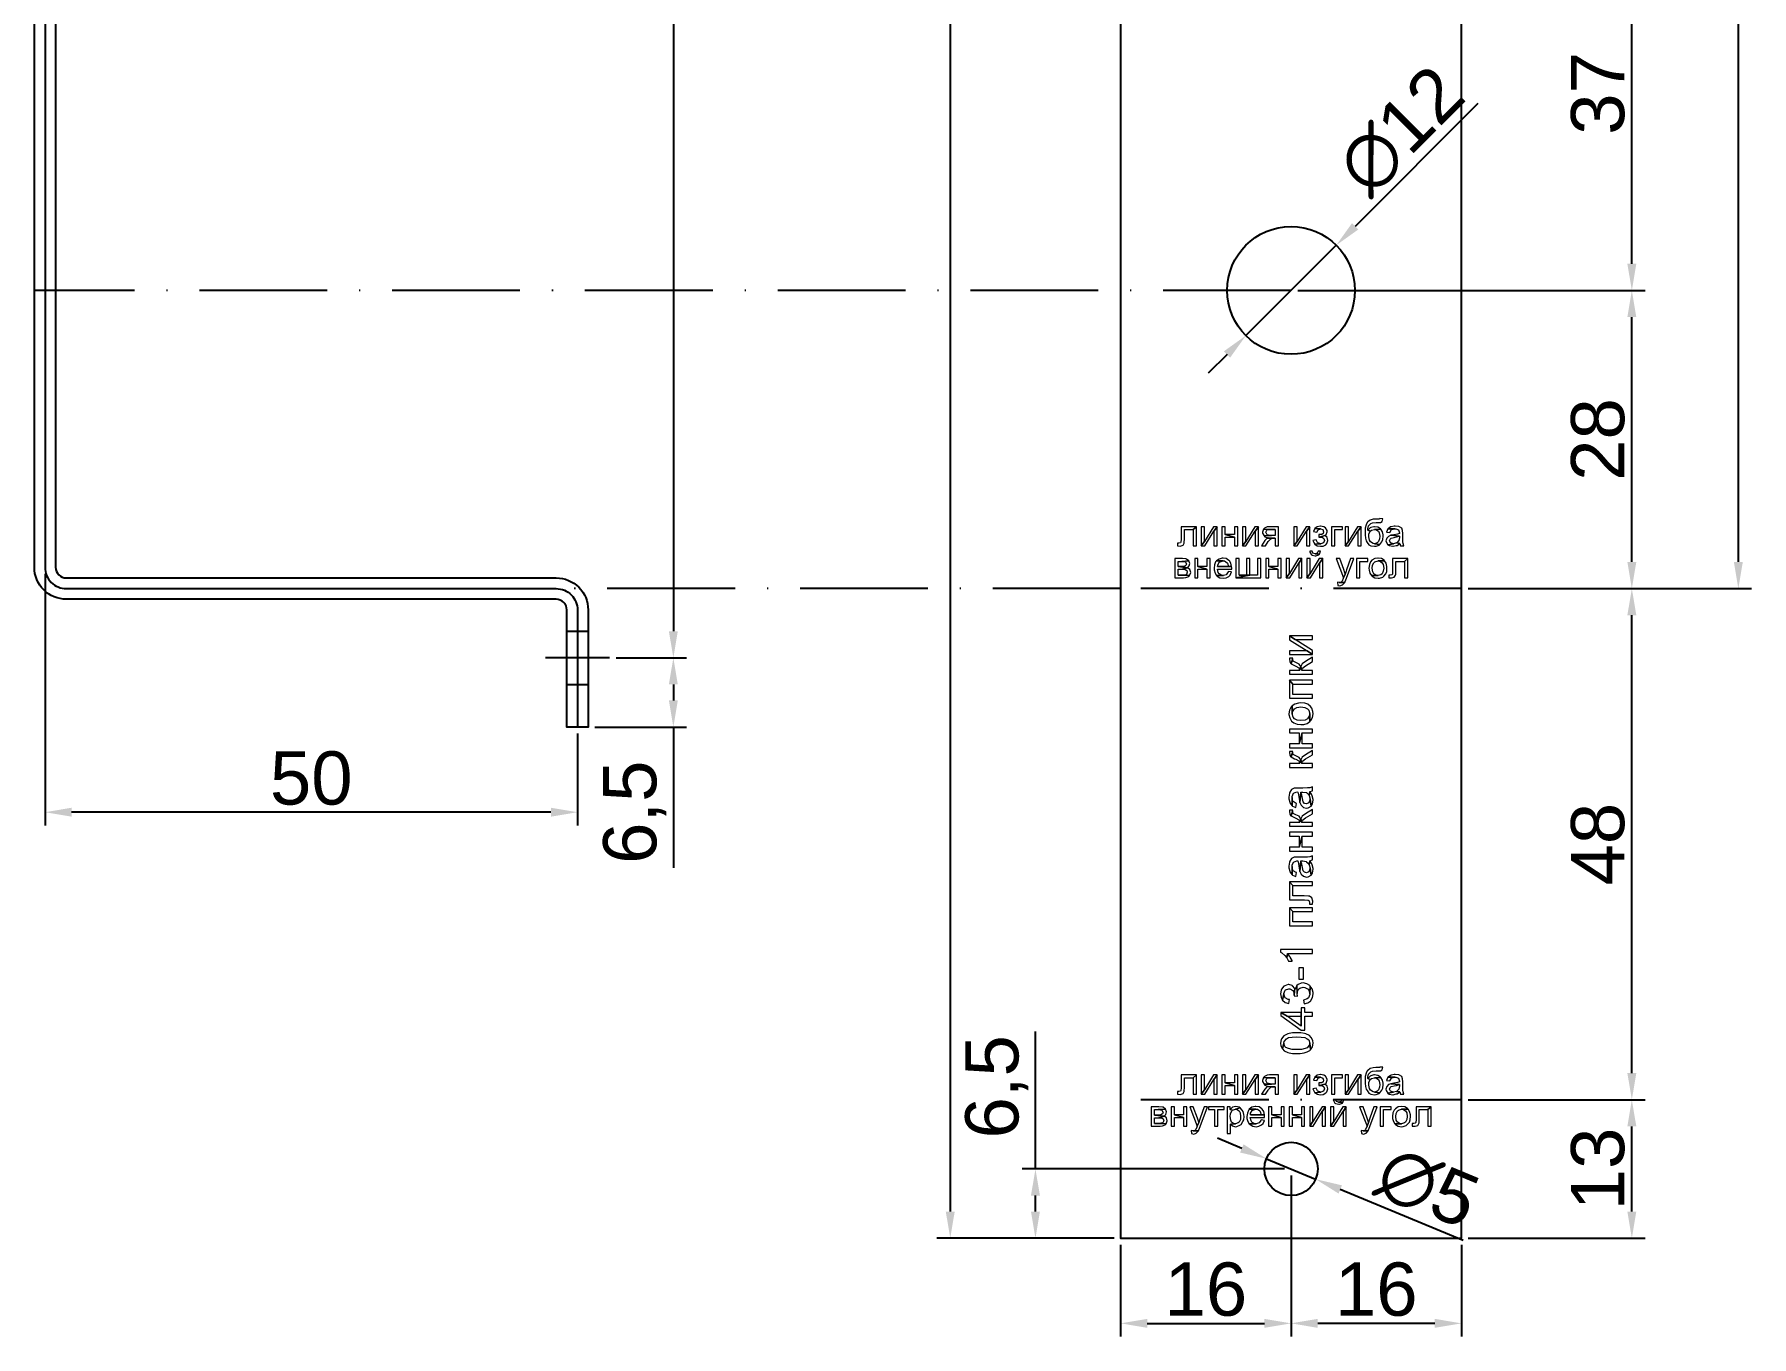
# Model space of a CAD drawing. Header units: millimetres. Extents: x -62 to 109, y -19 to 301.
# Drawn here: x -52 to 109.3, y -19.2 to 103 of the extents above; entities that cross this region are included whole.
import ezdxf

# ---------------------------------------------------------------- set-up
doc = ezdxf.new("R2010")
doc.units = ezdxf.units.MM
doc.linetypes.add('ACAD_ISO10W100', pattern=[18, 12, -3, 0, -3])
for name, color, linetype in [('Dimension', 5, 'Continuous'), ('Drawing', 30, 'Continuous'), ('Proection', 190, 'Continuous')]:
    doc.layers.add(name, color=color, linetype=linetype)
doc.styles.get("Standard").update_dxf_attribs({"font": 'arial.ttf'})
doc.dimstyles.new('ISO-25', dxfattribs={"dimtxt": 2.5, "dimasz": 2.5, "dimexe": 1.25, "dimexo": 0.625, "dimtad": 1, "dimtxsty": 'Standard', "dimcen": 2.5, "dimadec": 0, "dimazin": 0, "dimtfac": 1, "dimtmove": 0, "dimatfit": 3, "dimfxl": 1, "dimarcsym": 0})

# ---------------------------------------------------------------- blocks, each defined once
blk = doc.blocks.new('*D2')
at = {"layer": 'Dimension', "color": 0, "lineweight": -2, "transparency": 16777216}
for p, q in [((82.63, 3), (99.25, 3)), ((98, -7.5), (98, 0.5)), ((82.63, -10), (99.25, -10))]:
    blk.add_line(p, q, dxfattribs=at)
at = {"layer": 'Dimension', "color": 0, "transparency": 16777216}
for points in [[(97.58, 0.5), (98.42, 0.5), (98, 3)], [(97.58, -7.5), (98.42, -7.5), (98, -10)]]:
    blk.add_solid(points, dxfattribs=at)
at = {"layer": 'Dimension', "color": 0, "transparency": 16777216, "insert": (94.82, -3.5), "char_height": 5, "attachment_point": 5, "rotation": 90}
blk.add_mtext('13', dxfattribs=at)
blk = doc.blocks.new('*D3')
at = {"layer": 'Dimension', "color": 0, "lineweight": -2, "transparency": 16777216}
for p, q in [((82.63, 51), (99.25, 51)), ((98, 5.5), (98, 48.5)), ((82.63, 3), (99.25, 3))]:
    blk.add_line(p, q, dxfattribs=at)
at = {"layer": 'Dimension', "color": 0, "transparency": 16777216}
for points in [[(97.58, 48.5), (98.42, 48.5), (98, 51)], [(97.58, 5.5), (98.42, 5.5), (98, 3)]]:
    blk.add_solid(points, dxfattribs=at)
at = {"layer": 'Dimension', "color": 0, "transparency": 16777216, "insert": (94.82, 27), "char_height": 5, "attachment_point": 5, "rotation": 90}
blk.add_mtext('48', dxfattribs=at)
blk = doc.blocks.new('*D4')
at = {"layer": 'Dimension', "color": 0, "lineweight": -2, "transparency": 16777216}
for p, q in [((66, -4.12), (66, -19.25)), ((82, -10.62), (82, -19.25)), ((79.5, -18), (68.5, -18))]:
    blk.add_line(p, q, dxfattribs=at)
at = {"layer": 'Dimension', "color": 0, "transparency": 16777216}
for points in [[(68.5, -17.58), (68.5, -18.42), (66, -18)], [(79.5, -17.58), (79.5, -18.42), (82, -18)]]:
    blk.add_solid(points, dxfattribs=at)
at = {"layer": 'Dimension', "color": 0, "transparency": 16777216, "insert": (74, -14.82), "char_height": 5, "attachment_point": 5}
blk.add_mtext('16', dxfattribs=at)
blk = doc.blocks.new('*D5')
at = {"layer": 'Dimension', "color": 0, "lineweight": -2, "transparency": 16777216}
for p, q in [((42, -3.5), (42, 9.42)), ((65.38, -3.5), (40.75, -3.5)), ((42, -7.5), (42, -6)), ((49.38, -10), (40.75, -10))]:
    blk.add_line(p, q, dxfattribs=at)
at = {"layer": 'Dimension', "color": 0, "transparency": 16777216}
for points in [[(41.58, -6), (42.42, -6), (42, -3.5)], [(41.58, -7.5), (42.42, -7.5), (42, -10)]]:
    blk.add_solid(points, dxfattribs=at)
at = {"layer": 'Dimension', "color": 0, "transparency": 16777216, "insert": (38.37, 4.21), "char_height": 5, "attachment_point": 5, "rotation": 90}
blk.add_mtext('6,5', dxfattribs=at)
blk = doc.blocks.new('*D8')
at = {"layer": 'Dimension', "color": 0, "lineweight": -2, "transparency": 16777216}
for p, q in [((66.63, 79), (99.25, 79)), ((98, 53.5), (98, 76.5)), ((82.63, 51), (99.25, 51))]:
    blk.add_line(p, q, dxfattribs=at)
at = {"layer": 'Dimension', "color": 0, "transparency": 16777216}
for points in [[(97.58, 76.5), (98.42, 76.5), (98, 79)], [(97.58, 53.5), (98.42, 53.5), (98, 51)]]:
    blk.add_solid(points, dxfattribs=at)
at = {"layer": 'Dimension', "color": 0, "transparency": 16777216, "insert": (94.82, 65), "char_height": 5, "attachment_point": 5, "rotation": 90}
blk.add_mtext('28', dxfattribs=at)
blk = doc.blocks.new('*D9')
at = {"layer": 'Dimension', "color": 0, "lineweight": -2, "transparency": 16777216}
for p, q in [((66.63, 116), (99.25, 116)), ((98, 81.5), (98, 113.5)), ((66.63, 79), (99.25, 79))]:
    blk.add_line(p, q, dxfattribs=at)
at = {"layer": 'Dimension', "color": 0, "transparency": 16777216}
for points in [[(97.58, 113.5), (98.42, 113.5), (98, 116)], [(97.58, 81.5), (98.42, 81.5), (98, 79)]]:
    blk.add_solid(points, dxfattribs=at)
at = {"layer": 'Dimension', "color": 0, "transparency": 16777216, "insert": (94.82, 97.5), "char_height": 5, "attachment_point": 5, "rotation": 90}
blk.add_mtext('37', dxfattribs=at)
blk = doc.blocks.new('*D13')
at = {"layer": 'Dimension', "color": 0, "lineweight": -2, "transparency": 16777216}
for p, q in [((50, -10.62), (50, -19.25)), ((66, -10.62), (66, -19.25)), ((52.5, -18), (63.5, -18))]:
    blk.add_line(p, q, dxfattribs=at)
at = {"layer": 'Dimension', "color": 0, "transparency": 16777216}
for points in [[(52.5, -17.58), (52.5, -18.42), (50, -18)], [(63.5, -17.58), (63.5, -18.42), (66, -18)]]:
    blk.add_solid(points, dxfattribs=at)
at = {"layer": 'Dimension', "color": 0, "transparency": 16777216, "insert": (58, -14.82), "char_height": 5, "attachment_point": 5}
blk.add_mtext('16', dxfattribs=at)
blk = doc.blocks.new('*D18')
at = {"layer": 'Dimension', "color": 0, "lineweight": -2, "transparency": 16777216}
for p, q in [((83.54, 96.54), (72.01, 85.01)), ((61.76, 74.76), (70.24, 83.24)), ((59.99, 72.99), (58.22, 71.22))]:
    blk.add_line(p, q, dxfattribs=at)
at = {"layer": 'Dimension', "color": 0, "transparency": 16777216}
for points in [[(71.72, 85.31), (72.31, 84.72), (70.24, 83.24)], [(59.69, 73.28), (60.28, 72.69), (61.76, 74.76)]]:
    blk.add_solid(points, dxfattribs=at)
at = {"layer": 'Dimension', "color": 0, "transparency": 16777216, "insert": (76.31, 94), "char_height": 5, "attachment_point": 5, "rotation": 45}
blk.add_mtext('∅12', dxfattribs=at)
blk = doc.blocks.new('*D21')
at = {"layer": 'Dimension', "color": 0, "lineweight": -2, "transparency": 16777216}
for p, q in [((49.38, 279), (32.75, 279)), ((34, 276.5), (34, -7.5)), ((49.38, -10), (32.75, -10))]:
    blk.add_line(p, q, dxfattribs=at)
at = {"layer": 'Dimension', "color": 0, "transparency": 16777216}
for points in [[(33.58, 276.5), (34.42, 276.5), (34, 279)], [(33.58, -7.5), (34.42, -7.5), (34, -10)]]:
    blk.add_solid(points, dxfattribs=at)
at = {"layer": 'Dimension', "color": 0, "transparency": 16777216, "insert": (30.82, 134.5), "char_height": 5, "attachment_point": 5, "rotation": 90}
blk.add_mtext('289', dxfattribs=at)
blk = doc.blocks.new('*D25')
at = {"layer": 'Dimension', "color": 0, "lineweight": -2, "transparency": 16777216}
for p, q in [((61.38, -1.58), (59.08, -0.62)), ((63.69, -2.54), (68.31, -4.46)), ((82.16, -10.23), (70.62, -5.42))]:
    blk.add_line(p, q, dxfattribs=at)
at = {"layer": 'Dimension', "color": 0, "transparency": 16777216}
for points in [[(61.54, -1.19), (61.22, -1.96), (63.69, -2.54)], [(70.78, -5.04), (70.46, -5.81), (68.31, -4.46)]]:
    blk.add_solid(points, dxfattribs=at)
at = {"layer": 'Dimension', "color": 0, "transparency": 16777216, "insert": (78.82, -5.25), "char_height": 5, "attachment_point": 5, "rotation": 337.3801}
blk.add_mtext('∅5', dxfattribs=at)
blk = doc.blocks.new('*D30')
at = {"layer": 'Dimension', "color": 0, "lineweight": -2, "transparency": 16777216}
for p, q in [((2.63, 224.5), (9.25, 224.5)), ((8, 222), (8, 47)), ((2.63, 44.5), (9.25, 44.5))]:
    blk.add_line(p, q, dxfattribs=at)
at = {"layer": 'Dimension', "color": 0, "transparency": 16777216}
for points in [[(7.58, 222), (8.42, 222), (8, 224.5)], [(7.58, 47), (8.42, 47), (8, 44.5)]]:
    blk.add_solid(points, dxfattribs=at)
at = {"layer": 'Dimension', "color": 0, "transparency": 16777216, "insert": (4.82, 134.5), "char_height": 5, "attachment_point": 5, "rotation": 90}
blk.add_mtext('180', dxfattribs=at)
blk = doc.blocks.new('*D33')
at = {"layer": 'Dimension', "color": 0, "lineweight": -2, "transparency": 16777216}
for p, q in [((2.63, 44.5), (9.25, 44.5)), ((8, 42), (8, 40.5)), ((0.63, 38), (9.25, 38)), ((8, 38), (8, 24.79))]:
    blk.add_line(p, q, dxfattribs=at)
at = {"layer": 'Dimension', "color": 0, "transparency": 16777216}
for points in [[(7.58, 42), (8.42, 42), (8, 44.5)], [(7.58, 40.5), (8.42, 40.5), (8, 38)]]:
    blk.add_solid(points, dxfattribs=at)
at = {"layer": 'Dimension', "color": 0, "transparency": 16777216, "insert": (4.37, 30), "char_height": 5, "attachment_point": 5, "rotation": 90}
blk.add_mtext('6,5', dxfattribs=at)
blk = doc.blocks.new('*D34')
at = {"layer": 'Dimension', "color": 0, "lineweight": -2, "transparency": 16777216}
for p, q in [((-51, 52.38), (-51, 28.75)), ((-1, 37.38), (-1, 28.75)), ((-3.5, 30), (-48.5, 30))]:
    blk.add_line(p, q, dxfattribs=at)
at = {"layer": 'Dimension', "color": 0, "transparency": 16777216}
for points in [[(-48.5, 30.42), (-48.5, 29.58), (-51, 30)], [(-3.5, 30.42), (-3.5, 29.58), (-1, 30)]]:
    blk.add_solid(points, dxfattribs=at)
at = {"layer": 'Dimension', "color": 0, "transparency": 16777216, "insert": (-26, 33.18), "char_height": 5, "attachment_point": 5}
blk.add_mtext('50', dxfattribs=at)
blk = doc.blocks.new('*D35')
at = {"layer": 'Dimension', "color": 0, "lineweight": -2, "transparency": 16777216}
for p, q in [((82.63, 218), (109.25, 218)), ((108, 53.5), (108, 215.5)), ((82.63, 51), (109.25, 51))]:
    blk.add_line(p, q, dxfattribs=at)
at = {"layer": 'Dimension', "color": 0, "transparency": 16777216}
for points in [[(107.58, 215.5), (108.42, 215.5), (108, 218)], [(107.58, 53.5), (108.42, 53.5), (108, 51)]]:
    blk.add_solid(points, dxfattribs=at)
at = {"layer": 'Dimension', "color": 0, "transparency": 16777216, "insert": (104.82, 134.5), "char_height": 5, "attachment_point": 5, "rotation": 90}
blk.add_mtext('167', dxfattribs=at)

msp = doc.modelspace()

# ---------------------------------------------------------------- linework, layer by layer
msp.add_lwpolyline([(68, 279), (50, 279), (50, -10), (82, -10), (82, 264)])
for centre, radius in [((66, 79), 6), ((66, -3.5), 2.5)]:
    msp.add_circle(centre, radius)
at = {"layer": 'Dimension', "linetype": 'ACAD_ISO10W100'}
for p, q in [((66, 79), (-52, 79)), ((50, 51), (-3, 51)), ((2, 44.5), (-4, 44.5))]:
    msp.add_line(p, q, dxfattribs=at)
at = {"layer": 'Dimension'}
for p, q in [((-2, 47), (0, 47)), ((-2, 42), (0, 42))]:
    msp.add_line(p, q, dxfattribs=at)
at = {"layer": 'Drawing', "linetype": 'ACAD_ISO10W100'}
for p, q in [((82, 51), (50, 51)), ((82, 3), (50, 3))]:
    msp.add_line(p, q, dxfattribs=at)
at = {"layer": 'Drawing', "color": 30, "lineweight": 0}
for points in [[(57.115, 56.815), (55.679, 56.815), (55.679, 55.633), (55.661, 55.36), (55.606, 55.288), (55.479, 55.269), (55.352, 55.269), (55.352, 55.015), (55.588, 54.997), (55.861, 55.069), (55.97, 55.251), (55.97, 55.324), (55.988, 55.669), (55.988, 56.56), (56.806, 56.56)], [(57.115, 56.815), (56.806, 56.56), (56.806, 55.015), (57.115, 55.015)], [(57.879, 56.815), (57.57, 56.815), (57.57, 55.015), (57.879, 55.433)], [(59.061, 56.815), (58.733, 56.815), (57.879, 55.433), (57.57, 55.015), (57.897, 55.015), (58.752, 56.378)], [(59.061, 56.815), (58.752, 56.378), (58.752, 55.015), (59.061, 55.015)], [(59.824, 56.815), (59.515, 56.815), (59.515, 55.015), (59.824, 55.015), (59.824, 55.815), (60.679, 55.815), (59.824, 56.069)], [(60.988, 56.815), (60.679, 56.815), (60.679, 56.069), (59.824, 56.069), (60.679, 55.815), (60.679, 55.015), (60.988, 55.015)], [(61.752, 56.815), (61.443, 56.815), (61.443, 55.015), (61.752, 55.433)], [(62.933, 56.815), (62.606, 56.815), (61.752, 55.433), (61.443, 55.015), (61.77, 55.015), (62.624, 56.378)], [(62.933, 56.815), (62.624, 56.378), (62.624, 55.015), (62.933, 55.015)], [(63.424, 56.578), (63.333, 56.288), (63.333, 56.215), (63.461, 55.942), (64.17, 55.978), (64.024, 55.978), (63.77, 56.051), (63.643, 56.288), (63.733, 56.488), (63.77, 56.506), (64.079, 56.56), (64.515, 56.56)], [(64.824, 56.815), (63.988, 56.815), (63.752, 56.797), (63.497, 56.669), (63.424, 56.578), (64.515, 56.56), (64.515, 55.978), (64.17, 55.978), (63.461, 55.942), (63.552, 55.851), (63.843, 55.76), (63.77, 55.724), (64.515, 55.724), (64.515, 55.015), (64.824, 55.015)], [(66.57, 56.815), (66.261, 56.815), (66.261, 55.015), (66.57, 55.433)], [(67.752, 56.815), (67.406, 56.815), (66.57, 55.433), (66.261, 55.015), (66.588, 55.015), (67.443, 56.378)], [(67.752, 56.815), (67.443, 56.378), (67.443, 55.015), (67.752, 55.015)], [(68.243, 56.633), (68.115, 56.36), (68.406, 56.306), (68.533, 56.506), (68.77, 56.615)], [(68.77, 56.869), (68.733, 56.869), (68.443, 56.797), (68.243, 56.633), (68.77, 56.615), (68.988, 56.542), (69.061, 56.342), (69.006, 56.16), (68.879, 56.088), (68.606, 56.069), (68.606, 55.833), (68.679, 55.833), (69.17, 55.978), (69.297, 56.069), (69.388, 56.324), (69.388, 56.451), (69.224, 56.706), (69.079, 56.797)], [(70.843, 56.815), (69.806, 56.815), (69.806, 55.015), (70.115, 55.015), (70.115, 56.56), (70.843, 56.56)], [(71.388, 56.815), (71.079, 56.815), (71.079, 55.015), (71.388, 55.433)], [(72.57, 56.815), (72.243, 56.815), (71.388, 55.433), (71.079, 55.015), (71.406, 55.015), (72.261, 56.378)], [(72.57, 56.815), (72.261, 56.378), (72.261, 55.015), (72.57, 55.015)], [(74.352, 57.578), (74.297, 57.524), (74.279, 57.524), (73.952, 57.506), (73.715, 57.506), (73.424, 57.415), (73.206, 57.269), (73.152, 57.215), (73.043, 56.997), (72.97, 56.688), (72.952, 56.306), (72.952, 56.051), (72.988, 55.724), (73.043, 55.488), (73.134, 55.342), (73.315, 55.124), (73.497, 55.015), (73.824, 54.978), (73.988, 54.978), (74.261, 55.088), (74.352, 55.142), (73.824, 55.215), (73.697, 55.233), (73.461, 55.378), (73.352, 55.542), (73.297, 55.869), (73.315, 56.124), (73.443, 56.378), (73.224, 56.488), (73.224, 56.615), (73.279, 56.888), (73.279, 56.906), (73.479, 57.124), (73.643, 57.178), (74.006, 57.197), (74.097, 57.197), (74.388, 57.215), (74.552, 57.306), (74.624, 57.56)], [(73.843, 56.815), (73.788, 56.815), (73.479, 56.742), (73.424, 56.706), (73.224, 56.488), (73.443, 56.378), (73.552, 56.488), (73.824, 56.56), (74.424, 56.578), (74.388, 56.615), (74.134, 56.778)], [(74.424, 56.578), (73.824, 56.56), (73.97, 56.56), (74.206, 56.397), (74.279, 56.233), (74.334, 55.924), (74.315, 55.669), (74.206, 55.415), (74.097, 55.306), (73.824, 55.215), (74.352, 55.142), (74.534, 55.397), (74.624, 55.597), (74.661, 55.924), (74.661, 56.033), (74.588, 56.342)], [(75.115, 56.615), (75.097, 56.597), (74.97, 56.306), (75.279, 56.269), (75.279, 56.269), (75.424, 56.542), (75.443, 56.542), (75.752, 56.615)], [(75.788, 56.869), (75.679, 56.851), (75.388, 56.797), (75.352, 56.797), (75.115, 56.615), (75.752, 56.615), (75.824, 56.615), (76.097, 56.506), (76.188, 56.233), (76.188, 56.16), (75.988, 56.106), (75.643, 56.051), (75.37, 56.015), (76.188, 55.924), (76.188, 55.815), (76.188, 55.797), (76.134, 55.506), (75.934, 55.288), (75.915, 55.288), (76.206, 55.233), (76.279, 55.015), (76.588, 55.015), (76.515, 55.233), (76.497, 55.378), (76.497, 55.778), (76.497, 56.178), (76.479, 56.469), (76.388, 56.669), (76.17, 56.815), (76.115, 56.833)], [(63.77, 55.724), (63.552, 55.506), (63.224, 55.015), (63.606, 55.015), (63.861, 55.415), (63.897, 55.469), (64.097, 55.669), (64.333, 55.724), (64.515, 55.724)], [(68.352, 55.578), (68.061, 55.524), (68.097, 55.378), (68.243, 55.16), (68.788, 55.215), (68.515, 55.306), (68.497, 55.324)], [(69.17, 55.978), (68.679, 55.833), (68.933, 55.815), (69.079, 55.706), (69.152, 55.524), (69.043, 55.306), (68.788, 55.215), (68.243, 55.16), (68.461, 55.015), (68.77, 54.978), (69.024, 54.997), (69.279, 55.124), (69.37, 55.233), (69.443, 55.524), (69.388, 55.797)], [(75.37, 56.015), (75.152, 55.906), (74.988, 55.742), (74.915, 55.488), (74.934, 55.378), (75.079, 55.124), (75.624, 55.215), (75.352, 55.288), (75.243, 55.506), (75.297, 55.651), (75.406, 55.742), (75.679, 55.797), (75.915, 55.851), (76.188, 55.924)], [(75.915, 55.288), (75.624, 55.215), (75.079, 55.124), (75.224, 55.033), (75.552, 54.978), (75.588, 54.978), (75.879, 55.033), (75.952, 55.051), (76.206, 55.233)], [(55.806, 53.815), (55.097, 53.815), (55.097, 52.015), (55.915, 52.015), (56.133, 52.033), (56.388, 52.142), (56.479, 52.233), (55.406, 52.269), (55.406, 52.815), (55.77, 52.815), (56.279, 52.96), (55.406, 53.069), (55.406, 53.56), (55.733, 53.56), (56.406, 53.615), (56.188, 53.778), (56.133, 53.797)], [(56.406, 53.615), (55.733, 53.56), (55.806, 53.56), (56.079, 53.506), (56.188, 53.306), (56.133, 53.16), (56.006, 53.088), (55.733, 53.069), (55.406, 53.069), (56.279, 52.96), (56.443, 53.124), (56.497, 53.342)], [(57.261, 53.815), (56.952, 53.815), (56.952, 52.015), (57.261, 52.015), (57.261, 52.815), (58.097, 52.815), (57.261, 53.069)], [(58.406, 53.815), (58.097, 53.815), (58.097, 53.069), (57.261, 53.069), (58.097, 52.815), (58.097, 52.015), (58.406, 52.015)], [(59.006, 53.615), (58.915, 53.506), (58.806, 53.233), (58.77, 52.906), (58.788, 52.76), (58.861, 52.451), (59.006, 52.215), (59.643, 52.215), (59.515, 52.233), (59.261, 52.378), (59.17, 52.524), (59.097, 52.833), (60.443, 52.833), (60.443, 52.924), (60.424, 53.088), (59.097, 53.088), (59.115, 53.215), (59.261, 53.469), (59.333, 53.524), (59.624, 53.615)], [(59.624, 53.869), (59.533, 53.869), (59.243, 53.778), (59.006, 53.615), (59.624, 53.615), (59.752, 53.597), (60.006, 53.433), (60.024, 53.397), (60.115, 53.088), (59.097, 53.088), (60.424, 53.088), (60.352, 53.378), (60.206, 53.615), (60.17, 53.651), (59.915, 53.815)], [(61.133, 53.815), (60.824, 53.815), (60.824, 52.015), (62.133, 52.269), (61.133, 52.269)], [(63.152, 53.815), (62.843, 53.815), (62.843, 52.269), (62.133, 52.269), (60.824, 52.015), (63.152, 52.015)], [(62.133, 53.815), (61.824, 53.815), (61.824, 52.269), (61.133, 52.269), (62.133, 52.269)], [(63.915, 53.815), (63.624, 53.815), (63.624, 52.015), (63.915, 52.015), (63.915, 52.815), (64.77, 52.815), (63.915, 53.069)], [(65.079, 53.815), (64.77, 53.815), (64.77, 53.069), (63.915, 53.069), (64.77, 52.815), (64.77, 52.015), (65.079, 52.015)], [(65.843, 53.815), (65.552, 53.815), (65.552, 52.015), (65.843, 52.433)], [(67.024, 53.815), (66.697, 53.815), (65.843, 52.433), (65.552, 52.015), (65.879, 52.015), (66.733, 53.378)], [(67.024, 53.815), (66.733, 53.378), (66.733, 52.015), (67.024, 52.015)], [(68.988, 53.815), (68.643, 53.815), (67.806, 52.433), (67.497, 52.015), (67.824, 52.015), (68.679, 53.378)], [(67.806, 53.815), (67.497, 53.815), (67.497, 52.015), (67.806, 52.433)], [(67.97, 54.506), (67.77, 54.506), (67.77, 54.433), (67.915, 54.178), (67.97, 54.142), (68.261, 54.069), (68.333, 54.069), (68.606, 54.178), (68.661, 54.233), (68.261, 54.269), (68.061, 54.342)], [(68.77, 54.506), (68.552, 54.506), (68.461, 54.342), (68.261, 54.269), (68.661, 54.233)], [(68.988, 53.815), (68.679, 53.378), (68.679, 52.015), (68.988, 52.015)], [(70.57, 53.815), (70.243, 53.815), (70.934, 52.015), (71.079, 52.36), (71.043, 52.488), (70.952, 52.778)], [(71.897, 53.815), (71.588, 53.815), (71.206, 52.76), (71.17, 52.651), (71.079, 52.36), (70.934, 52.015), (70.897, 51.942), (70.806, 51.706), (70.697, 51.615), (70.534, 51.578), (71.043, 51.578), (71.079, 51.651), (71.206, 51.978)], [(73.206, 53.815), (72.152, 53.815), (72.152, 52.015), (72.461, 52.015), (72.461, 53.56), (73.206, 53.56)], [(74.17, 53.869), (74.152, 53.869), (73.861, 53.815), (73.588, 53.669), (73.461, 53.524), (73.352, 53.251), (73.315, 52.924), (73.334, 52.742), (73.406, 52.451), (73.552, 52.215), (74.17, 52.215), (74.043, 52.233), (73.788, 52.397), (73.679, 52.578), (73.624, 52.924), (73.661, 53.197), (73.788, 53.433), (73.879, 53.524), (74.17, 53.615), (74.77, 53.615), (74.734, 53.669), (74.479, 53.815)], [(74.77, 53.615), (74.17, 53.615), (74.297, 53.597), (74.552, 53.433), (74.643, 53.251), (74.697, 52.924), (74.661, 52.633), (74.552, 52.397), (74.443, 52.306), (74.17, 52.215), (73.552, 52.215), (73.606, 52.16), (73.861, 52.015), (74.17, 51.978), (74.315, 51.978), (74.606, 52.088), (74.715, 52.16), (74.915, 52.397), (74.988, 52.597), (75.006, 52.942), (75.006, 53.088), (74.934, 53.378)], [(76.952, 53.815), (75.515, 53.815), (75.515, 52.633), (75.515, 52.36), (75.461, 52.288), (75.315, 52.269), (75.188, 52.269), (75.188, 52.015), (75.424, 51.997), (75.697, 52.069), (75.806, 52.251), (75.824, 52.324), (75.824, 52.669), (75.824, 53.56), (76.643, 53.56)], [(76.952, 53.815), (76.643, 53.56), (76.643, 52.015), (76.952, 52.015)], [(56.279, 52.96), (55.77, 52.815), (56.061, 52.797), (56.206, 52.688), (56.261, 52.542), (56.17, 52.324), (56.133, 52.306), (55.806, 52.269), (55.406, 52.269), (56.479, 52.233), (56.588, 52.524), (56.497, 52.797)], [(60.115, 52.597), (60.097, 52.56), (59.915, 52.306), (59.643, 52.215), (59.006, 52.215), (59.061, 52.16), (59.315, 52.015), (59.643, 51.978), (59.897, 51.997), (60.152, 52.124), (60.297, 52.269), (60.424, 52.56)], [(70.37, 51.597), (70.406, 51.306), (70.588, 51.269), (70.843, 51.342), (71.043, 51.578), (70.534, 51.578)], [(65.857, 46.578), (65.857, 46.178), (67.513, 45.157), (68.024, 44.798), (68.024, 45.198), (66.381, 46.219)], [(65.857, 46.578), (66.381, 46.219), (68.024, 46.219), (68.024, 46.578)], [(65.857, 45.157), (65.857, 44.798), (68.024, 44.798), (67.513, 45.157)], [(65.857, 44.467), (65.857, 44.398), (65.885, 44.108), (65.995, 43.956), (66.009, 43.942), (66.147, 44.37), (66.161, 44.467)], [(65.857, 43.321), (65.857, 42.962), (68.024, 42.962), (68.024, 43.321), (67.016, 43.321), (66.906, 43.68), (66.795, 43.321)], [(66.009, 43.942), (66.326, 43.777), (66.45, 43.721), (66.726, 43.57), (66.795, 43.321), (66.906, 43.68), (66.754, 43.901), (66.464, 44.053), (66.202, 44.177), (66.147, 44.37)], [(66.906, 43.68), (67.016, 43.321), (67.085, 43.542), (67.347, 43.749), (68.024, 44.149), (68.024, 44.549), (67.347, 44.149), (67.058, 43.928)], [(65.857, 42.41), (65.857, 40.699), (68.024, 40.699), (68.024, 41.058), (66.161, 41.058), (66.161, 42.038)], [(65.857, 42.41), (66.161, 42.038), (68.024, 42.038), (68.024, 42.41)], [(65.802, 39.25), (65.802, 39.181), (65.871, 38.85), (66.036, 38.56), (66.257, 38.381), (66.561, 38.27), (66.933, 38.229), (67.196, 38.243), (67.527, 38.339), (67.775, 38.505), (67.775, 39.25), (67.748, 39.071), (67.554, 38.781), (67.32, 38.657), (66.933, 38.602), (66.588, 38.643), (66.312, 38.781), (66.202, 38.919), (66.105, 39.25), (66.092, 39.982), (66.009, 39.885), (65.857, 39.595)], [(66.092, 39.982), (66.105, 39.25), (66.133, 39.416), (66.312, 39.706), (66.547, 39.83), (66.92, 39.885), (67.292, 39.844), (67.554, 39.706), (67.679, 39.568), (67.775, 39.25), (67.775, 38.505), (67.872, 38.602), (68.024, 38.891), (68.079, 39.25), (68.051, 39.443), (67.941, 39.775), (67.83, 39.926), (67.568, 40.133), (67.292, 40.23), (66.906, 40.258), (66.685, 40.244), (66.354, 40.161)], [(65.857, 37.801), (65.857, 37.442), (66.754, 37.442), (66.754, 36.421), (67.058, 37.442), (68.024, 37.442), (68.024, 37.801)], [(65.857, 36.421), (65.857, 36.049), (68.024, 36.049), (68.024, 36.421), (67.058, 36.421), (67.058, 37.442), (66.754, 36.421)], [(65.857, 35.717), (65.857, 35.648), (65.885, 35.372), (65.995, 35.207), (66.009, 35.193), (66.147, 35.621), (66.161, 35.717)], [(66.009, 35.193), (66.326, 35.027), (66.45, 34.972), (66.726, 34.834), (66.795, 34.586), (66.906, 34.931), (66.754, 35.152), (66.464, 35.303), (66.202, 35.428), (66.147, 35.621)], [(66.906, 34.931), (67.016, 34.586), (67.085, 34.793), (67.347, 35), (68.024, 35.4), (68.024, 35.8), (67.347, 35.4), (67.058, 35.179)], [(65.857, 34.586), (65.857, 34.213), (68.024, 34.213), (68.024, 34.586), (67.016, 34.586), (66.906, 34.931), (66.795, 34.586)], [(65.802, 31.422), (65.802, 31.27), (65.871, 30.939), (65.898, 30.883), (66.092, 30.607), (66.105, 31.38), (66.119, 31.491), (66.23, 31.794), (66.23, 31.794), (66.547, 31.905), (66.644, 31.891), (66.713, 31.642), (66.768, 31.242), (66.823, 30.911), (66.933, 31.891), (67.071, 31.891), (67.099, 31.891), (67.43, 31.836), (67.444, 31.836), (67.692, 31.587), (67.706, 31.56), (67.761, 31.932), (68.024, 32.001), (68.024, 32.388), (67.761, 32.291), (67.554, 32.277), (67.113, 32.263), (66.616, 32.263), (66.285, 32.25), (66.036, 32.139), (65.871, 31.877), (65.843, 31.794)], [(66.092, 30.607), (66.147, 30.58), (66.464, 30.442), (66.519, 30.814), (66.478, 30.814), (66.202, 30.994), (66.174, 31.021), (66.105, 31.38)], [(66.823, 30.911), (66.947, 30.649), (67.154, 30.456), (67.444, 30.387), (67.61, 30.4), (67.899, 30.58), (67.789, 31.215), (67.789, 31.215), (67.679, 30.883), (67.444, 30.773), (67.265, 30.828), (67.14, 30.98), (67.071, 31.297), (67.016, 31.601), (66.933, 31.891)], [(67.706, 31.56), (67.789, 31.215), (67.899, 30.58), (68.01, 30.773), (68.079, 31.132), (68.065, 31.201), (67.996, 31.532), (67.955, 31.629), (67.761, 31.932)], [(65.857, 30.18), (65.857, 30.111), (65.885, 29.821), (65.995, 29.669), (66.009, 29.655), (66.147, 30.083), (66.161, 30.18)], [(65.857, 29.048), (65.857, 28.675), (68.024, 28.675), (68.024, 29.048), (67.016, 29.048), (66.906, 29.393), (66.795, 29.048)], [(66.009, 29.655), (66.326, 29.49), (66.45, 29.434), (66.726, 29.296), (66.795, 29.048), (66.906, 29.393), (66.754, 29.614), (66.464, 29.766), (66.202, 29.89), (66.147, 30.083)], [(66.906, 29.393), (67.016, 29.048), (67.085, 29.255), (67.347, 29.462), (68.024, 29.862), (68.024, 30.262), (67.347, 29.862), (67.058, 29.641)], [(65.857, 28.123), (65.857, 27.751), (66.754, 27.751), (66.754, 26.73), (67.058, 27.751), (68.024, 27.751), (68.024, 28.123)], [(65.857, 26.73), (65.857, 26.357), (68.024, 26.357), (68.024, 26.73), (67.058, 26.73), (67.058, 27.751), (66.754, 26.73)], [(65.802, 24.949), (65.802, 24.784), (65.871, 24.453), (65.898, 24.411), (66.092, 24.135), (66.105, 24.894), (66.119, 25.018), (66.23, 25.322), (66.23, 25.322), (66.547, 25.419), (66.644, 25.419), (66.713, 25.17), (66.768, 24.756), (66.823, 24.439), (66.933, 25.419), (67.071, 25.419), (67.099, 25.419), (67.43, 25.363), (67.444, 25.35), (67.692, 25.115), (67.706, 25.074), (67.761, 25.446), (68.024, 25.529), (68.024, 25.902), (67.761, 25.819), (67.554, 25.791), (67.113, 25.791), (66.616, 25.791), (66.285, 25.777), (66.036, 25.653), (65.871, 25.405), (65.843, 25.308)], [(66.092, 24.135), (66.147, 24.094), (66.464, 23.97), (66.519, 24.328), (66.478, 24.342), (66.202, 24.508), (66.174, 24.549), (66.105, 24.894)], [(66.823, 24.439), (66.947, 24.177), (67.154, 23.983), (67.444, 23.901), (67.61, 23.928), (67.899, 24.094), (67.789, 24.742), (67.789, 24.729), (67.679, 24.411), (67.444, 24.301), (67.265, 24.356), (67.14, 24.494), (67.071, 24.811), (67.016, 25.129), (66.933, 25.419)], [(67.706, 25.074), (67.789, 24.742), (67.899, 24.094), (68.01, 24.287), (68.079, 24.646), (68.065, 24.715), (67.996, 25.06), (67.955, 25.156), (67.761, 25.446)], [(65.857, 23.473), (65.857, 21.761), (67.278, 21.761), (67.61, 21.748), (67.692, 21.679), (67.72, 21.513), (67.72, 21.361), (68.024, 21.361), (68.037, 21.651), (67.941, 21.968), (67.734, 22.107), (67.637, 22.12), (67.237, 22.134), (66.161, 22.134), (66.161, 23.114)], [(65.857, 23.473), (66.161, 23.114), (68.024, 23.114), (68.024, 23.473)], [(65.857, 21.03), (65.857, 19.319), (68.024, 19.319), (68.024, 19.691), (66.161, 19.691), (66.161, 20.671)], [(65.857, 21.03), (66.161, 20.671), (68.024, 20.671), (68.024, 21.03)], [(65.015, 17.111), (65.015, 16.862), (65.139, 16.793), (65.415, 16.545), (65.595, 16.31), (65.678, 16.738), (68.024, 16.738), (68.024, 17.111)], [(65.595, 16.31), (65.76, 16.007), (66.119, 16.007), (66.092, 16.062), (65.926, 16.393), (65.885, 16.462), (65.678, 16.738)], [(67.127, 14.282), (66.754, 14.282), (66.754, 15.413), (67.127, 15.413), (67.127, 14.282)], [(65.015, 12.929), (65.057, 12.626), (65.208, 12.336), (65.319, 12.943), (65.319, 12.985), (65.443, 13.302), (65.471, 13.316), (65.788, 13.426), (65.898, 13.426), (66.161, 13.247), (66.216, 13.164), (66.285, 12.819), (66.368, 13.454), (66.147, 13.702), (66.119, 13.716), (65.788, 13.813), (65.733, 13.813), (65.402, 13.702), (65.333, 13.661), (65.112, 13.385), (65.07, 13.274)], [(65.208, 12.336), (65.443, 12.143), (65.788, 12.032), (65.857, 12.405), (65.733, 12.419), (65.457, 12.584), (65.415, 12.626), (65.319, 12.943)], [(66.285, 12.764), (66.602, 12.722), (66.561, 12.985), (66.547, 13.716), (66.395, 13.399), (66.368, 13.454), (66.285, 12.819)], [(66.547, 13.716), (66.561, 12.985), (66.575, 13.109), (66.726, 13.399), (66.823, 13.481), (67.14, 13.564), (67.306, 13.55), (67.596, 13.385), (67.679, 13.274), (67.775, 12.943), (67.803, 13.675), (67.761, 13.716), (67.472, 13.895), (67.14, 13.964), (66.961, 13.937), (66.657, 13.813)], [(67.182, 12.364), (67.237, 11.991), (67.237, 11.991), (67.568, 12.088), (67.844, 12.295), (67.858, 12.308), (68.024, 12.598), (68.079, 12.943), (68.065, 13.067), (67.982, 13.399), (67.803, 13.675), (67.775, 12.943), (67.761, 12.888), (67.637, 12.584), (67.527, 12.488)], [(65.029, 11.204), (65.029, 10.915), (66.961, 9.535), (67.306, 9.535), (67.306, 10.846), (68.024, 10.846), (68.024, 11.204), (67.306, 11.204), (67.306, 11.618), (66.961, 11.618), (66.961, 11.204), (66.961, 9.907), (65.622, 10.846)], [(65.029, 11.204), (65.622, 10.846), (66.961, 10.846), (66.961, 9.907), (66.961, 11.204)], [(65.015, 8.306), (65.043, 8.058), (65.195, 7.768), (65.319, 8.306), (65.346, 8.472), (65.567, 8.734), (65.76, 8.831), (66.092, 8.886), (66.547, 8.914), (66.961, 8.886), (67.292, 8.831), (67.527, 8.734), (67.665, 8.61), (67.775, 8.306), (67.83, 7.685), (68.01, 7.961), (68.079, 8.306), (68.037, 8.555), (67.899, 8.858), (67.72, 9.024), (67.389, 9.176), (67.265, 9.217), (66.933, 9.272), (66.547, 9.286), (66.533, 9.286), (66.133, 9.272), (65.829, 9.217), (65.691, 9.176), (65.388, 9.038), (65.333, 8.996), (65.112, 8.734), (65.07, 8.651)], [(65.195, 7.768), (65.36, 7.603), (65.691, 7.437), (65.816, 7.409), (66.147, 7.354), (66.547, 7.327), (66.851, 7.34), (67.223, 7.396), (67.527, 7.492), (67.761, 7.63), (67.83, 7.685), (67.775, 8.306), (67.748, 8.141), (67.527, 7.879), (67.32, 7.796), (66.989, 7.727), (66.547, 7.713), (66.547, 7.713), (66.105, 7.727), (65.76, 7.796), (65.526, 7.906), (65.429, 8.003), (65.319, 8.306)], [(57.115, 5.324), (55.679, 5.324), (55.679, 4.124), (55.661, 3.851), (55.606, 3.796), (55.479, 3.778), (55.352, 3.778), (55.352, 3.524), (55.588, 3.505), (55.861, 3.578), (55.97, 3.76), (55.97, 3.815), (55.988, 4.178), (55.988, 5.069), (56.806, 5.069)], [(57.115, 5.324), (56.806, 5.069), (56.806, 3.524), (57.115, 3.524)], [(57.879, 5.324), (57.57, 5.324), (57.57, 3.524), (57.879, 3.942)], [(59.061, 5.324), (58.733, 5.324), (57.879, 3.942), (57.57, 3.524), (57.897, 3.524), (58.752, 4.887)], [(59.061, 5.324), (58.752, 4.887), (58.752, 3.524), (59.061, 3.524)], [(59.824, 5.324), (59.515, 5.324), (59.515, 3.524), (59.824, 3.524), (59.824, 4.324), (60.679, 4.324), (59.824, 4.578)], [(60.988, 5.324), (60.679, 5.324), (60.679, 4.578), (59.824, 4.578), (60.679, 4.324), (60.679, 3.524), (60.988, 3.524)], [(61.752, 5.324), (61.443, 5.324), (61.443, 3.524), (61.752, 3.942)], [(62.933, 5.324), (62.606, 5.324), (61.752, 3.942), (61.443, 3.524), (61.77, 3.524), (62.624, 4.887)], [(62.933, 5.324), (62.624, 4.887), (62.624, 3.524), (62.933, 3.524)], [(63.424, 5.087), (63.333, 4.796), (63.333, 4.724), (63.461, 4.451), (64.17, 4.469), (64.024, 4.487), (63.77, 4.542), (63.643, 4.796), (63.733, 4.978), (63.77, 5.015), (64.079, 5.069), (64.515, 5.069)], [(64.824, 5.324), (63.988, 5.324), (63.752, 5.305), (63.497, 5.178), (63.424, 5.087), (64.515, 5.069), (64.515, 4.469), (64.17, 4.469), (63.461, 4.451), (63.552, 4.36), (63.843, 4.251), (63.77, 4.233), (64.515, 4.215), (64.515, 3.524), (64.824, 3.524)], [(66.57, 5.324), (66.261, 5.324), (66.261, 3.524), (66.57, 3.942)], [(67.752, 5.324), (67.406, 5.324), (66.57, 3.942), (66.261, 3.524), (66.588, 3.524), (67.443, 4.887)], [(67.752, 5.324), (67.443, 4.887), (67.443, 3.524), (67.752, 3.524)], [(68.243, 5.124), (68.115, 4.851), (68.406, 4.815), (68.533, 5.015), (68.77, 5.124)], [(68.77, 5.36), (68.733, 5.36), (68.443, 5.305), (68.243, 5.124), (68.77, 5.124), (68.988, 5.033), (69.061, 4.851), (69.006, 4.669), (68.879, 4.596), (68.606, 4.578), (68.606, 4.342), (68.679, 4.342), (69.17, 4.469), (69.297, 4.56), (69.388, 4.833), (69.388, 4.942), (69.224, 5.215), (69.079, 5.305)], [(70.843, 5.324), (69.806, 5.324), (69.806, 3.524), (70.115, 3.524), (70.115, 5.069), (70.843, 5.069)], [(71.388, 5.324), (71.079, 5.324), (71.079, 3.524), (71.388, 3.942)], [(72.57, 5.324), (72.243, 5.324), (71.388, 3.942), (71.079, 3.524), (71.406, 3.524), (72.261, 4.887)], [(72.57, 5.324), (72.261, 4.887), (72.261, 3.524), (72.57, 3.524)], [(74.352, 6.069), (74.297, 6.033), (74.279, 6.033), (73.952, 6.015), (73.715, 5.996), (73.424, 5.924), (73.206, 5.76), (73.152, 5.705), (73.043, 5.487), (72.97, 5.196), (72.952, 4.796), (72.952, 4.56), (72.988, 4.233), (73.043, 3.996), (73.134, 3.851), (73.315, 3.615), (73.497, 3.524), (73.824, 3.469), (73.988, 3.487), (74.261, 3.578), (74.352, 3.651), (73.824, 3.724), (73.697, 3.742), (73.461, 3.887), (73.352, 4.051), (73.297, 4.378), (73.315, 4.615), (73.443, 4.887), (73.224, 4.978), (73.224, 5.105), (73.279, 5.396), (73.279, 5.396), (73.479, 5.633), (73.643, 5.687), (74.006, 5.705), (74.097, 5.705), (74.388, 5.724), (74.552, 5.815), (74.624, 6.069)], [(73.843, 5.324), (73.788, 5.324), (73.479, 5.233), (73.424, 5.215), (73.224, 4.978), (73.443, 4.887), (73.552, 4.996), (73.824, 5.069), (74.424, 5.087), (74.388, 5.124), (74.134, 5.269)], [(74.424, 5.087), (73.824, 5.069), (73.97, 5.051), (74.206, 4.887), (74.279, 4.742), (74.334, 4.433), (74.315, 4.178), (74.206, 3.924), (74.097, 3.815), (73.824, 3.724), (74.352, 3.651), (74.534, 3.905), (74.624, 4.087), (74.661, 4.415), (74.661, 4.542), (74.588, 4.851)], [(75.115, 5.124), (75.097, 5.105), (74.97, 4.815), (75.279, 4.76), (75.279, 4.778), (75.424, 5.033), (75.443, 5.051), (75.752, 5.105)], [(75.788, 5.36), (75.679, 5.36), (75.388, 5.305), (75.352, 5.287), (75.115, 5.124), (75.752, 5.105), (75.824, 5.105), (76.097, 5.015), (76.188, 4.742), (76.188, 4.669), (75.988, 4.615), (75.643, 4.56), (75.37, 4.505), (76.188, 4.433), (76.188, 4.305), (76.188, 4.305), (76.134, 3.996), (75.934, 3.796), (75.915, 3.778), (76.206, 3.742), (76.279, 3.524), (76.588, 3.524), (76.515, 3.742), (76.497, 3.887), (76.497, 4.269), (76.497, 4.687), (76.479, 4.96), (76.388, 5.178), (76.17, 5.305), (76.115, 5.324)], [(63.77, 4.233), (63.552, 3.996), (63.224, 3.524), (63.606, 3.524), (63.861, 3.905), (63.897, 3.96), (64.097, 4.178), (64.333, 4.215), (64.515, 4.215)], [(68.352, 4.087), (68.061, 4.033), (68.097, 3.887), (68.243, 3.651), (68.788, 3.724), (68.515, 3.815), (68.497, 3.833)], [(69.17, 4.469), (68.679, 4.342), (68.933, 4.324), (69.079, 4.215), (69.152, 4.033), (69.043, 3.815), (68.788, 3.724), (68.243, 3.651), (68.461, 3.524), (68.77, 3.469), (69.024, 3.505), (69.279, 3.633), (69.37, 3.742), (69.443, 4.015), (69.388, 4.287)], [(75.37, 4.505), (75.152, 4.415), (74.988, 4.233), (74.915, 3.996), (74.934, 3.869), (75.079, 3.615), (75.624, 3.724), (75.352, 3.796), (75.243, 3.996), (75.297, 4.142), (75.406, 4.251), (75.679, 4.305), (75.915, 4.342), (76.188, 4.433)], [(75.915, 3.778), (75.624, 3.724), (75.079, 3.615), (75.224, 3.524), (75.552, 3.469), (75.588, 3.469), (75.879, 3.542), (75.952, 3.56), (76.206, 3.742)], [(53.588, 2.324), (52.879, 2.324), (52.879, 0.524), (53.697, 0.524), (53.933, 0.542), (54.188, 0.633), (54.279, 0.724), (53.188, 0.76), (53.188, 1.305), (53.57, 1.305), (54.079, 1.451), (53.188, 1.56), (53.188, 2.069), (53.533, 2.069), (54.206, 2.124), (53.988, 2.287), (53.933, 2.305)], [(54.206, 2.124), (53.533, 2.069), (53.588, 2.069), (53.879, 2.015), (53.988, 1.815), (53.915, 1.669), (53.788, 1.578), (53.515, 1.56), (53.188, 1.56), (54.079, 1.451), (54.243, 1.615), (54.297, 1.851)], [(55.043, 2.324), (54.733, 2.324), (54.733, 0.524), (55.043, 0.524), (55.043, 1.324), (55.897, 1.324), (55.043, 1.578)], [(56.206, 2.324), (55.897, 2.324), (55.897, 1.578), (55.043, 1.578), (55.897, 1.324), (55.897, 0.524), (56.206, 0.524)], [(56.824, 2.324), (56.497, 2.324), (57.188, 0.505), (57.333, 0.851), (57.297, 0.978), (57.206, 1.269)], [(58.152, 2.324), (57.843, 2.324), (57.461, 1.269), (57.424, 1.16), (57.333, 0.851), (57.188, 0.505), (57.152, 0.433), (57.061, 0.215), (56.952, 0.105), (56.788, 0.087), (57.297, 0.069), (57.333, 0.16), (57.461, 0.487)], [(59.715, 2.324), (58.243, 2.324), (58.243, 2.069), (58.824, 2.069), (58.824, 0.524), (59.133, 0.524), (59.133, 2.069), (59.715, 2.069)], [(60.297, 2.324), (60.006, 2.324), (60.006, -0.185), (60.315, -0.185), (60.315, 0.705), (60.77, 0.724), (60.679, 0.742), (60.424, 0.887), (60.333, 1.069), (60.297, 1.415), (60.315, 1.687), (60.443, 1.942), (60.515, 2.033), (60.297, 2.087)], [(60.824, 2.36), (60.806, 2.36), (60.515, 2.305), (60.297, 2.087), (60.515, 2.033), (60.788, 2.124), (61.224, 2.251), (61.115, 2.305)], [(61.224, 2.251), (60.788, 2.124), (60.879, 2.124), (61.133, 1.96), (61.224, 1.778), (61.261, 1.433), (61.243, 1.142), (61.133, 0.905), (61.043, 0.833), (60.77, 0.724), (60.315, 0.705), (60.515, 0.542), (60.788, 0.469), (60.915, 0.487), (61.188, 0.596), (61.315, 0.687), (61.479, 0.942), (61.552, 1.124), (61.588, 1.433), (61.57, 1.615), (61.497, 1.905), (61.424, 2.033)], [(62.079, 2.124), (62.006, 1.996), (61.897, 1.742), (61.843, 1.415), (61.861, 1.251), (61.933, 0.96), (62.079, 0.724), (62.715, 0.724), (62.588, 0.742), (62.333, 0.887), (62.243, 1.033), (62.17, 1.342), (63.515, 1.342), (63.515, 1.433), (63.515, 1.578), (62.188, 1.596), (62.206, 1.724), (62.352, 1.978), (62.406, 2.033), (62.697, 2.124)], [(62.697, 2.36), (62.624, 2.36), (62.315, 2.287), (62.079, 2.124), (62.697, 2.124), (62.843, 2.105), (63.079, 1.942), (63.115, 1.905), (63.188, 1.596), (62.188, 1.596), (63.515, 1.578), (63.443, 1.887), (63.297, 2.124), (63.243, 2.16), (63.006, 2.324)], [(64.206, 2.324), (63.897, 2.324), (63.897, 0.524), (64.206, 0.524), (64.206, 1.324), (65.061, 1.324), (64.206, 1.578)], [(65.352, 2.324), (65.061, 2.324), (65.061, 1.578), (64.206, 1.578), (65.061, 1.324), (65.061, 0.524), (65.352, 0.524)], [(66.133, 2.324), (65.824, 2.324), (65.824, 0.524), (66.133, 0.524), (66.133, 1.324), (66.988, 1.324), (66.133, 1.578)], [(67.279, 2.324), (66.988, 2.324), (66.988, 1.578), (66.133, 1.578), (66.988, 1.324), (66.988, 0.524), (67.279, 0.524)], [(68.061, 2.324), (67.752, 2.324), (67.752, 0.524), (68.061, 0.942)], [(69.243, 2.324), (68.915, 2.324), (68.061, 0.942), (67.752, 0.524), (68.079, 0.524), (68.933, 1.887)], [(69.243, 2.324), (68.933, 1.887), (68.933, 0.524), (69.243, 0.524)], [(71.188, 2.324), (70.861, 2.324), (70.006, 0.942), (69.697, 0.524), (70.024, 0.524), (70.879, 1.887)], [(70.006, 2.324), (69.697, 2.324), (69.697, 0.524), (70.006, 0.942)], [(70.17, 3.015), (69.97, 3.015), (69.988, 2.942), (70.115, 2.687), (70.17, 2.651), (70.479, 2.578), (70.552, 2.578), (70.824, 2.687), (70.861, 2.724), (70.461, 2.778), (70.279, 2.833)], [(70.97, 3.015), (70.77, 3.015), (70.679, 2.833), (70.461, 2.778), (70.861, 2.724)], [(71.188, 2.324), (70.879, 1.887), (70.879, 0.524), (71.188, 0.524)], [(72.77, 2.324), (72.443, 2.324), (73.134, 0.505), (73.279, 0.851), (73.243, 0.978), (73.152, 1.269)], [(74.097, 2.324), (73.788, 2.324), (73.406, 1.269), (73.37, 1.16), (73.279, 0.851), (73.134, 0.505), (73.097, 0.433), (73.006, 0.215), (72.915, 0.105), (72.752, 0.087), (73.243, 0.069), (73.279, 0.16), (73.406, 0.487)], [(75.406, 2.324), (74.37, 2.324), (74.37, 0.524), (74.679, 0.524), (74.679, 2.069), (75.406, 2.069)], [(76.37, 2.36), (76.37, 2.36), (76.061, 2.324), (75.806, 2.16), (75.679, 2.015), (75.57, 1.76), (75.515, 1.415), (75.534, 1.251), (75.606, 0.942), (75.752, 0.724), (76.37, 0.724), (76.243, 0.742), (75.988, 0.905), (75.879, 1.087), (75.843, 1.415), (75.861, 1.705), (75.988, 1.942), (76.097, 2.033), (76.37, 2.105), (76.988, 2.124), (76.934, 2.178), (76.679, 2.324)], [(76.988, 2.124), (76.37, 2.105), (76.497, 2.105), (76.752, 1.942), (76.861, 1.76), (76.897, 1.433), (76.879, 1.142), (76.752, 0.905), (76.661, 0.815), (76.37, 0.724), (75.752, 0.724), (75.806, 0.669), (76.061, 0.524), (76.37, 0.469), (76.515, 0.487), (76.806, 0.578), (76.915, 0.669), (77.115, 0.905), (77.188, 1.105), (77.224, 1.451), (77.206, 1.596), (77.134, 1.887)], [(79.152, 2.324), (77.734, 2.324), (77.734, 1.142), (77.715, 0.851), (77.661, 0.796), (77.515, 0.778), (77.388, 0.778), (77.388, 0.524), (77.643, 0.505), (77.897, 0.578), (78.006, 0.76), (78.024, 0.815), (78.043, 1.178), (78.043, 2.069), (78.843, 2.069)], [(79.152, 2.324), (78.843, 2.069), (78.843, 0.524), (79.152, 0.524)], [(54.079, 1.451), (53.57, 1.305), (53.861, 1.287), (54.006, 1.196), (54.061, 1.033), (53.952, 0.833), (53.915, 0.815), (53.606, 0.76), (53.188, 0.76), (54.279, 0.724), (54.37, 1.015), (54.297, 1.305)], [(56.624, 0.105), (56.661, -0.185), (56.861, -0.222), (57.097, -0.149), (57.297, 0.069), (56.788, 0.087)], [(63.188, 1.105), (63.17, 1.051), (63.006, 0.815), (62.715, 0.724), (62.079, 0.724), (62.152, 0.669), (62.406, 0.524), (62.715, 0.469), (62.97, 0.505), (63.224, 0.633), (63.37, 0.778), (63.515, 1.051)], [(72.57, 0.105), (72.606, -0.185), (72.806, -0.222), (73.061, -0.149), (73.243, 0.069), (72.752, 0.087)]]:
    msp.add_lwpolyline(points, close=True, dxfattribs=at)
at = {"layer": 'Proection'}
for points in [[(-1, 231), (-1, 220, -0.4142136), (-3, 218), (-32, 218), (-47, 218), (-49, 218, 0.4142136), (-51, 216), (-51, 145), (-51, 53, 0.4142136), (-49, 51), (-47, 51), (-32, 51), (-3, 51, -0.4142136), (-1, 49), (-1, 38)], [(-50, 145), (-50, 53, 0.4142136), (-49, 52), (-47, 52), (-32, 52), (-3, 52, -0.4142136), (0, 49), (0, 38), (-2, 38), (-2, 49, 0.4142136), (-3, 50), (-32, 50), (-47, 50), (-49, 50, -0.4142136), (-52, 53), (-52, 145)]]:
    msp.add_lwpolyline(points, format="xyb", dxfattribs=at)

# ---------------------------------------------------------------- dimensions: what is measured, and where the dimension line sits
at = {"layer": 'Dimension'}
for base, p1, p2, picture, middle in [((34, -10), (50, 279), (50, -10), '*D21', (30.822, 134.5)), ((8, 44.5), (2, 224.5), (2, 44.5), '*D30', (4.822, 134.5)), ((108, 218), (82, 51), (82, 218), '*D35', (104.822, 134.5)), ((98, 116), (66, 79), (66, 116), '*D9', (94.82, 97.5)), ((98, 79), (82, 51), (66, 79), '*D8', (94.822, 65)), ((98, 51), (82, 3), (82, 51), '*D3', (94.822, 27)), ((42, -3.5), (50, -10), (66, -3.5), '*D5', (38.37, 4.209)), ((98, 3), (82, -10), (82, 3), '*D2', (94.82, -3.5))]:
    dim = msp.add_linear_dim(base=base, p1=p1, p2=p2, angle=90, dimstyle='ISO-25', override={"dimtxt": 5}, dxfattribs=at)
    dim.commit()
    dim.dimension.update_dxf_attribs({"geometry": picture, "text_midpoint": middle})
for p1, p2, picture, middle in [((61.757, 74.757), (70.243, 83.243), '*D18', (76.312, 94.004)), ((63.692, -2.538), (68.308, -4.462), '*D25', (77.541, -8.309))]:
    dim = msp.add_diameter_dim_2p(p1=p1, p2=p2, dimstyle='ISO-25', override={"dimtxt": 5}, dxfattribs=at)
    dim.commit()
    dim.dimension.update_dxf_attribs({"geometry": picture, "text_midpoint": middle})
for base, p1, p2, picture, middle in [((-51, 30), (-1, 38), (-51, 53), '*D34', (-26, 33.178)), ((66, -18), (82, -10), (66, -3.5), '*D4', (74, -14.822)), ((66, -18), (50, -10), (66, -10), '*D13', (58, -14.822))]:
    dim = msp.add_linear_dim(base=base, p1=p1, p2=p2, dimstyle='ISO-25', override={"dimtxt": 5}, dxfattribs=at)
    dim.commit()
    dim.dimension.update_dxf_attribs({"geometry": picture, "text_midpoint": middle})
dim = msp.add_linear_dim(base=(8, 38), p1=(2, 44.5), p2=(0, 38), angle=90, dimstyle='ISO-25', override={"dimtxt": 5}, dxfattribs=at)
dim.commit()
dim.dimension.update_dxf_attribs({"geometry": '*D33', "text_midpoint": (8, 30), "dimtype": 160})

doc.saveas('drawing.dxf')
